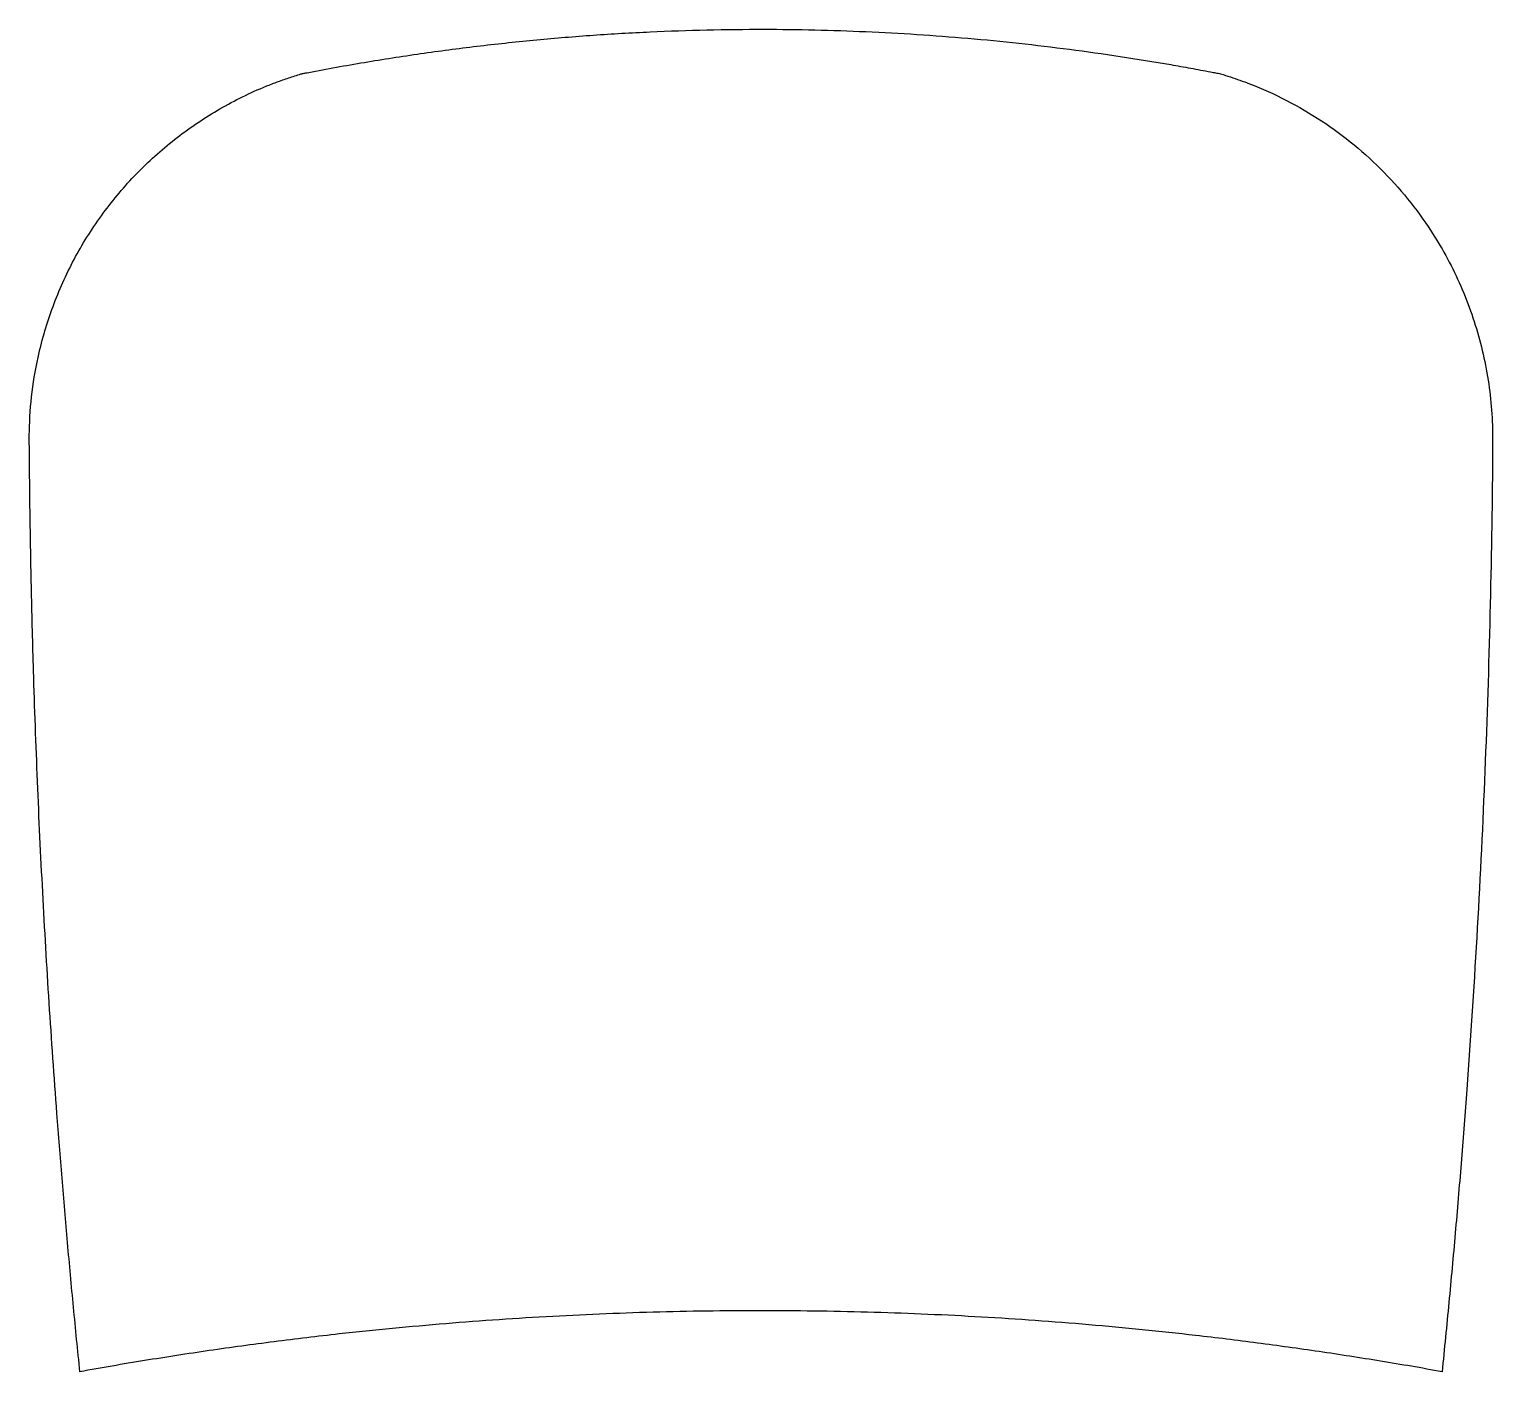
# Model space of a CAD drawing. Header units: millimetres. Extents: x -123 to 123, y -113 to 113.
import ezdxf

# ---------------------------------------------------------------- set-up
doc = ezdxf.new("R2010")
doc.units = ezdxf.units.MM
doc.layers.get('0').update_dxf_attribs({"linetype": 'CONTINUOUS'})

msp = doc.modelspace()

# ---------------------------------------------------------------- linework, layer by layer
for points in [[(-75.63, 105.91), (-72.49, 106.51), (-66.22, 107.64), (-56.76, 109.09), (-47.27, 110.33), (-37.76, 111.33), (-28.23, 112.12), (-18.68, 112.68), (-9.12, 113), (-2.74, 113.07), (0.45, 113.07)], [(0.45, 113.07), (3.32, 113.07), (9.07, 112.99), (17.68, 112.71), (26.28, 112.24), (34.87, 111.59), (43.44, 110.75), (52, 109.73), (60.53, 108.53), (66.19, 107.61), (69.02, 107.12)], [(113.41, 78.24), (114.32, 76.81), (116.01, 73.86), (118.19, 69.25), (120, 64.49), (121.43, 59.59), (122.46, 54.6), (123.09, 49.54), (123.31, 44.45), (123.23, 41.05), (123.22, 39.35)], [(123.22, 39.35), (123.14, 30.54), (122.83, 12.91), (121.95, -13.52), (120.65, -39.93), (119.48, -57.52), (118.84, -66.31)], [(-118.6, -69.56), (-119.06, -63.35), (-119.94, -50.93), (-121.03, -32.29), (-121.91, -13.65), (-122.35, -1.21), (-122.54, 5.01)], [(118.84, -66.31), (118.55, -70.21), (117.96, -78.01), (116.96, -89.71), (115.9, -101.39), (115.12, -109.18), (114.73, -113.07)], [(-114.73, -113.07), (-115.1, -109.45), (-115.82, -102.2), (-116.82, -91.33), (-117.75, -80.44), (-118.33, -73.19), (-118.6, -69.56)], [(0.99, -102.79), (-2.02, -102.79), (-8.04, -102.82), (-17.06, -103), (-26.07, -103.3), (-35.09, -103.73), (-44.09, -104.28), (-53.09, -104.96), (-62.07, -105.77), (-68.06, -106.37), (-71.04, -106.71)], [(73.22, -106.96), (70.22, -106.62), (64.23, -105.97), (55.22, -105.14), (46.19, -104.43), (37.16, -103.84), (28.13, -103.39), (19.08, -103.05), (10.03, -102.85), (4, -102.8), (0.99, -102.79)], [(-71.04, -106.71), (-72.87, -106.92), (-76.53, -107.34), (-82.01, -108.01), (-87.48, -108.74), (-92.94, -109.51), (-98.4, -110.33), (-103.85, -111.19), (-109.3, -112.1), (-112.92, -112.74), (-114.73, -113.07)], [(114.73, -113.07), (113.01, -112.76), (109.57, -112.15), (104.39, -111.28), (99.21, -110.46), (94.03, -109.67), (88.83, -108.93), (83.64, -108.23), (78.43, -107.57), (74.96, -107.15), (73.22, -106.96)]]:
    msp.add_open_spline(points, degree=3)
for points, knots in [([(69.02, 107.12), (70.15, 106.92), (71.83, 106.62), (74.07, 106.21), (75.47, 105.94), (76.59, 105.73), (77.44, 105.58), (78.25, 105.3), (79.34, 104.97), (80.68, 104.5), (83.89, 103.31), (88.57, 101.21), (94.49, 97.75), (100, 93.68), (105.04, 89.05), (109.56, 83.9), (112.21, 80.18), (113.41, 78.24)], [0, 0, 0, 0, 0.341981, 0.512972, 0.683962, 0.769458, 0.854953, 0.940448, 1.025944, 1.196934, 1.367925, 2.051887, 2.73585, 3.419812, 4.103774, 4.787737, 5.471699, 5.471699, 5.471699, 5.471699]), ([(-121.59, 58.61), (-120.94, 61.43), (-119.25, 66.97), (-115.62, 74.87), (-110.96, 82.2), (-105.35, 88.84), (-98.89, 94.66), (-91.71, 99.56), (-85.88, 102.48), (-81.85, 104.08), (-80.15, 104.69), (-78.78, 105.14), (-77.92, 105.41), (-77.23, 105.63), (-76.51, 105.74), (-75.98, 105.84), (-75.63, 105.91)], [0, 0, 0, 0, 0.867155, 1.73431, 2.601465, 3.468619, 4.335774, 5.202929, 6.070084, 6.286873, 6.503662, 6.612056, 6.72045, 6.774647, 6.828845, 6.937239, 6.937239, 6.937239, 6.937239]), ([(-122.54, 5.01), (-122.61, 7.25), (-122.73, 11.73), (-122.89, 18.44), (-123.03, 25.16), (-123.13, 31.87), (-123.2, 37.47), (-123.24, 41.95), (-123.29, 46.43), (-122.88, 52.02), (-122.11, 56.43), (-121.59, 58.61)], [0, 0, 0, 0, 0.671647, 1.343294, 2.014941, 2.686588, 3.358235, 3.694058, 4.029882, 4.701529, 5.373175, 5.373175, 5.373175, 5.373175])]:
    msp.add_open_spline(points, degree=3, knots=knots)

doc.saveas('drawing.dxf')
